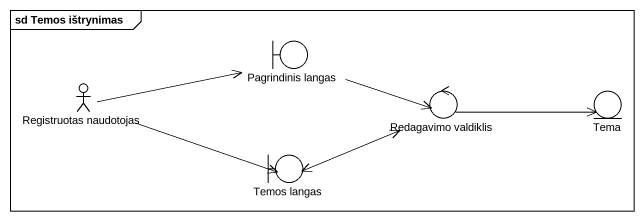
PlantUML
@startuml
mainframe sd Temos ištrynimas
boundary "Pagrindinis langas" as Pagrindinis_langas
actor "Registruotas naudotojas" as Registruotas_naudotojas
control "Redagavimo valdiklis" as Redagavimo_valdiklis
entity Tema
boundary "Temos langas" as Temos_langas
Pagrindinis_langas -right-> Redagavimo_valdiklis
Registruotas_naudotojas -right-> Pagrindinis_langas
Registruotas_naudotojas -right-> Temos_langas
Redagavimo_valdiklis -right-> Tema
Redagavimo_valdiklis -left-> Temos_langas
Temos_langas -right-> Redagavimo_valdiklis
@enduml
